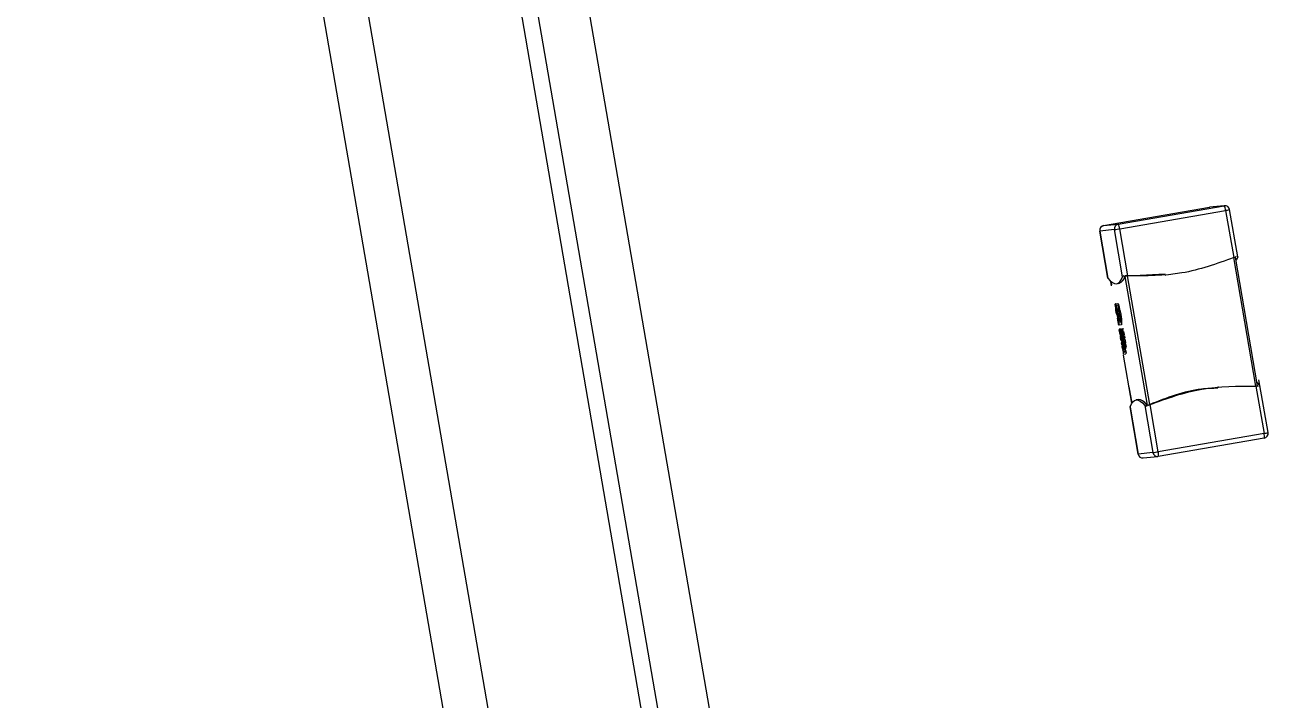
# Model space of a CAD drawing. Header units: millimetres. Extents: x 15 to 1184, y 5 to 836.
# Drawn here: x 818.12 to 823.39, y 611.46 to 614.33 of the extents above; entities that cross this region are included whole.
import ezdxf

# ---------------------------------------------------------------- set-up
doc = ezdxf.new("R2010")
doc.units = ezdxf.units.MM
doc.layers.get('0').update_dxf_attribs({"lineweight": 18})

msp = doc.modelspace()

# ---------------------------------------------------------------- linework, layer by layer
at = {"color": 7, "linetype": 'Continuous', "lineweight": 25}
for p, q in [((818.2984, 621.7617), (821.1835, 605.0091)), ((822.5282, 596.1039), (818.1156, 621.7255)), ((819.4092, 619.4911), (821.8753, 605.1717)), ((822.0893, 605.2088), (819.6258, 619.513)), ((821.3441, 607.856), (819.5112, 618.4988)), ((822.6893, 613.4758), (823.1383, 613.5537)), ((822.7515, 613.4821), (823.2006, 613.56)), ((822.7576, 613.4626), (823.2067, 613.5406)), ((823.2006, 613.56), (823.1383, 613.5537)), ((823.1383, 613.5537), (823.1397, 613.5539)), ((823.2019, 613.5602), (823.1397, 613.5539)), ((823.2067, 613.5406), (823.2412, 613.3404)), ((823.258, 613.3441), (823.2237, 613.5437)), ((822.6893, 613.4758), (822.7515, 613.4821)), ((822.6729, 613.4527), (822.7073, 613.2531)), ((822.6731, 613.4527), (822.6729, 613.4527)), ((822.7354, 613.459), (822.6731, 613.4527)), ((822.7076, 613.2524), (822.6731, 613.4527)), ((822.7699, 613.2588), (822.7354, 613.459)), ((822.7921, 613.2624), (822.7576, 613.4626)), ((823.2398, 613.3402), (823.3338, 612.7947)), ((823.3423, 612.7959), (823.2482, 613.3421)), ((822.7797, 613.2604), (822.8736, 612.7149)), ((822.7832, 613.2627), (822.7806, 613.263)), ((822.7921, 613.2624), (822.7816, 613.2631)), ((822.7832, 613.2627), (822.7908, 613.2623)), ((822.7908, 613.2623), (822.9506, 613.271)), ((822.8847, 612.7167), (822.7908, 613.2623)), ((822.9509, 613.2654), (822.9522, 613.2655)), ((822.7198, 613.2393), (822.7224, 613.2245)), ((822.7232, 613.2203), (822.7199, 613.2393)), ((822.7446, 613.2294), (822.7544, 613.2311)), ((822.7397, 613.1441), (822.7495, 613.1458)), ((822.7418, 613.113), (822.7516, 613.1147)), ((822.7431, 613.1376), (822.7529, 613.1393)), ((822.7451, 613.0987), (822.7453, 613.0987)), ((822.7453, 613.0987), (822.7501, 613.0789)), ((822.7457, 613.1211), (822.7467, 613.1135)), ((822.7458, 613.1024), (822.7501, 613.1031)), ((822.7504, 613.0834), (822.7458, 613.1024)), ((822.7469, 613.1213), (822.7566, 613.123)), ((822.7474, 613.1181), (822.7469, 613.1213)), ((822.7474, 613.1181), (822.7572, 613.1198)), ((822.7493, 613.1119), (822.7474, 613.1181)), ((822.7493, 613.1119), (822.7591, 613.1136)), ((822.7555, 613.1041), (822.7602, 613.0851)), ((822.7566, 613.123), (822.7572, 613.1198)), ((822.7572, 613.1198), (822.7591, 613.1136)), ((822.7476, 613.0837), (822.7489, 613.084)), ((822.7477, 613.0795), (822.7491, 613.0711)), ((822.7491, 613.0785), (822.749, 613.0794)), ((822.7502, 613.0721), (822.7491, 613.0785)), ((822.7501, 613.0789), (822.7504, 613.0834)), ((822.7529, 613.0744), (822.7531, 613.0733)), ((822.7531, 613.0949), (822.7628, 613.0966)), ((822.7648, 613.0549), (822.755, 613.0532)), ((822.7552, 613.0675), (822.7649, 613.0692)), ((822.7651, 613.0771), (822.7554, 613.0754)), ((822.7587, 613.0811), (822.7588, 613.0802)), ((822.7588, 613.0802), (822.7599, 613.0738)), ((822.7602, 613.0851), (822.7599, 613.0806)), ((822.7551, 613.0365), (822.7594, 613.0372)), ((822.7579, 613.0367), (822.7551, 613.0365)), ((822.7551, 613.0365), (822.757, 613.0257)), ((822.7559, 613.0339), (822.7568, 613.034)), ((822.7573, 613.0257), (822.7559, 613.0339)), ((822.7568, 613.034), (822.758, 613.0268)), ((822.757, 613.0257), (822.7573, 613.0257)), ((822.7571, 613.034), (822.758, 613.0341)), ((822.7583, 613.0269), (822.7571, 613.034)), ((822.7573, 613.0257), (822.7597, 613.0261)), ((822.7579, 613.0233), (822.7577, 613.0221)), ((822.7577, 613.0221), (822.7581, 613.0187)), ((822.7579, 613.0367), (822.7595, 613.037)), ((822.7596, 613.0264), (822.7579, 613.0367)), ((822.758, 613.0341), (822.7593, 613.0264)), ((822.758, 613.0268), (822.7583, 613.0269)), ((822.7581, 613.0187), (822.7592, 613.0144)), ((822.7583, 613.0269), (822.7592, 613.027)), ((822.7585, 613.0181), (822.7583, 613.02)), ((822.7591, 613.0154), (822.7585, 613.0181)), ((822.7587, 613.0202), (822.7593, 613.0177)), ((822.7589, 613.0143), (822.7594, 613.0118)), ((822.7592, 613.0143), (822.7589, 613.0143)), ((822.7591, 613.022), (822.7623, 613.0226)), ((822.7595, 613.0221), (822.7591, 613.022)), ((822.7591, 613.022), (822.7602, 613.0174)), ((822.7597, 613.0144), (822.7591, 613.0154)), ((822.7593, 613.0264), (822.7596, 613.0264)), ((822.7593, 613.0177), (822.7599, 613.0144)), ((822.7602, 613.0144), (822.7594, 613.0187)), ((822.7594, 613.0118), (822.7606, 613.0119)), ((822.7595, 613.0369), (822.7692, 613.0386)), ((822.7622, 613.0372), (822.7595, 613.0369)), ((822.7595, 613.0369), (822.7613, 613.0263)), ((822.7595, 613.0221), (822.7623, 613.0226)), ((822.7605, 613.0172), (822.7595, 613.0221)), ((822.7596, 613.0264), (822.7612, 613.0267)), ((822.7599, 613.0144), (822.7597, 613.0144)), ((822.7614, 613.0086), (822.76, 613.0084)), ((822.76, 613.0084), (822.7606, 613.0045)), ((822.7604, 613.0084), (822.76, 613.0084)), ((822.7602, 613.0344), (822.7627, 613.0346)), ((822.7616, 613.0264), (822.7602, 613.0344)), ((822.7609, 613.0043), (822.7604, 613.0084)), ((822.7605, 613.0172), (822.7628, 613.0176)), ((822.7606, 613.0119), (822.7638, 613.0125)), ((822.7606, 613.0045), (822.7614, 613.0003)), ((822.761, 612.9968), (822.7637, 612.9973)), ((822.761, 612.9968), (822.7613, 612.9952)), ((822.7613, 612.9968), (822.761, 612.9968)), ((822.7614, 613.0085), (822.7612, 613.0078)), ((822.7612, 613.0078), (822.7615, 613.0047)), ((822.7613, 613.0263), (822.7616, 613.0264)), ((822.7613, 612.9968), (822.7637, 612.9973)), ((822.7615, 612.9954), (822.7613, 612.9968)), ((822.7614, 613.0085), (822.7712, 613.0102)), ((822.7621, 613.0069), (822.7614, 613.0085)), ((822.7614, 613.0003), (822.7622, 612.9988)), ((822.7615, 613.0047), (822.7617, 613.002)), ((822.7615, 612.9954), (822.7635, 612.9957)), ((822.7623, 612.9929), (822.7615, 612.9954)), ((822.7617, 613.002), (822.7715, 613.0037)), ((822.762, 613.0029), (822.7618, 613.0054)), ((822.7623, 612.9996), (822.762, 613.0029)), ((822.7621, 613.0069), (822.7646, 613.0074)), ((822.7629, 613.003), (822.7621, 613.0069)), ((822.7622, 613.0372), (822.772, 613.0389)), ((822.7627, 613.0346), (822.7622, 613.0372)), ((822.7628, 613.0257), (822.7622, 613.023)), ((822.7622, 613.023), (822.763, 613.0161)), ((822.7622, 613.0052), (822.7626, 613.0032)), ((822.7622, 612.9988), (822.7623, 612.9996)), ((822.7622, 612.9988), (822.7659, 612.9994)), ((822.7626, 613.0032), (822.7631, 612.9996)), ((822.7627, 613.0346), (822.7724, 613.0363)), ((822.7628, 613.0257), (822.7725, 613.0274)), ((822.7628, 613.0209), (822.7633, 613.0229)), ((822.7634, 613.0157), (822.7628, 613.0209)), ((822.7638, 612.9976), (822.7628, 612.9918)), ((822.7629, 613.003), (822.7653, 613.0034)), ((822.7634, 612.9996), (822.7629, 613.003)), ((822.763, 613.0161), (822.7641, 613.0105)), ((822.7631, 612.9998), (822.7634, 612.9998)), ((822.7631, 612.9996), (822.7634, 612.9996)), ((822.7633, 613.0229), (822.7644, 613.0209)), ((822.7645, 613.0106), (822.7634, 613.0157)), ((822.7634, 612.9996), (822.7658, 613)), ((822.7635, 612.9909), (822.7643, 612.9948)), ((822.7638, 612.9976), (822.7662, 612.998)), ((822.7643, 612.9948), (822.7638, 612.9976)), ((822.7641, 613.0105), (822.7645, 613.0106)), ((822.7643, 613.0229), (822.7741, 613.0246)), ((822.7643, 612.9948), (822.767, 612.9953)), ((822.7644, 613.0209), (822.7657, 613.0155)), ((822.7663, 613.0109), (822.7645, 613.0106)), ((822.7647, 613.0065), (822.7745, 613.0082)), ((822.7675, 613.0068), (822.7647, 613.0065)), ((822.7647, 613.0065), (822.7666, 612.9957)), ((822.7649, 613.0382), (822.7676, 613.0384)), ((822.7655, 613.004), (822.7664, 613.004)), ((822.7669, 612.9958), (822.7655, 613.004)), ((822.7656, 613.0356), (822.767, 613.0274)), ((822.7657, 613.0155), (822.7663, 613.0108)), ((822.766, 613.0156), (822.7758, 613.0172)), ((822.7667, 613.0108), (822.766, 613.0156)), ((822.7663, 613.0108), (822.7667, 613.0108)), ((822.7664, 613.004), (822.7676, 612.9969)), ((822.7666, 612.9957), (822.7669, 612.9958)), ((822.7667, 613.0108), (822.7765, 613.0125)), ((822.7667, 613.0041), (822.7676, 613.0042)), ((822.768, 612.9969), (822.7667, 613.0041)), ((822.7669, 613.0357), (822.7681, 613.0286)), ((822.7669, 612.9958), (822.7693, 612.9962)), ((822.7672, 612.9919), (822.777, 612.9936)), ((822.7675, 613.0068), (822.7772, 613.0085)), ((822.7692, 612.9965), (822.7675, 613.0068)), ((822.7676, 613.0384), (822.7694, 613.0281)), ((822.7676, 613.0042), (822.7689, 612.9964)), ((822.7676, 612.9969), (822.768, 612.9969)), ((822.7683, 613.0198), (822.768, 613.0217)), ((822.768, 612.9969), (822.7688, 612.9971)), ((822.7689, 613.0171), (822.7683, 613.0198)), ((822.7689, 613.0237), (822.7692, 613.0238)), ((822.7695, 613.0161), (822.7689, 613.0171)), ((822.7689, 612.9964), (822.7692, 612.9965)), ((822.7691, 613.0204), (822.7699, 613.0161)), ((822.7692, 613.0386), (822.772, 613.0389)), ((822.7692, 613.0238), (822.7702, 613.0189)), ((822.7692, 612.9965), (822.779, 612.9982)), ((822.7697, 613.0161), (822.7695, 613.0161)), ((822.7698, 613.0101), (822.7701, 613.0101)), ((822.77, 613.0361), (822.7714, 613.0281)), ((822.77, 612.9922), (822.7797, 612.9939)), ((822.7701, 613.0101), (822.7707, 613.006)), ((822.7708, 612.9985), (822.7711, 612.9985)), ((822.7711, 612.9985), (822.7713, 612.9971)), ((822.7712, 613.0102), (822.7718, 613.0086)), ((822.7713, 612.9971), (822.772, 612.9946)), ((822.7715, 613.0071), (822.7718, 613.0046)), ((822.7718, 613.0086), (822.7727, 613.0047)), ((822.7718, 613.0046), (822.7721, 613.0013)), ((822.7721, 613.0013), (822.7719, 613.0005)), ((822.772, 613.0389), (822.7724, 613.0363)), ((822.772, 612.9946), (822.7726, 612.9935)), ((822.773, 613.0246), (822.7726, 613.0226)), ((822.7726, 613.0226), (822.7732, 613.0174)), ((822.7727, 613.0047), (822.7732, 613.0013)), ((822.7732, 613.0174), (822.7742, 613.0123)), ((822.7741, 612.9965), (822.7732, 612.9926)), ((822.7736, 612.9993), (822.7741, 612.9965)), ((822.7745, 613.0082), (822.7772, 613.0085)), ((822.7752, 613.0056), (822.7766, 612.9975)), ((822.7758, 613.0172), (822.7765, 613.0125)), ((822.7765, 613.0058), (822.7777, 612.9986)), ((822.777, 612.9936), (822.7797, 612.9939)), ((822.7772, 613.0085), (822.779, 612.9982)), ((822.7797, 612.9939), (822.7807, 612.9882)), ((822.7628, 612.9918), (822.7623, 612.9929)), ((822.7628, 612.9901), (822.7662, 612.9839)), ((822.7731, 612.9922), (822.7634, 612.9905)), ((822.7634, 612.9905), (822.7635, 612.9909)), ((822.7634, 612.9905), (822.7636, 612.9902)), ((822.7635, 612.9909), (822.7673, 612.9916)), ((822.7636, 612.9902), (822.7674, 612.9909)), ((822.7657, 612.9865), (822.7636, 612.9902)), ((822.7647, 612.981), (822.7691, 612.9817)), ((822.7674, 612.9812), (822.7647, 612.981)), ((822.7647, 612.981), (822.7665, 612.9702)), ((822.7654, 612.9784), (822.7664, 612.9785)), ((822.7668, 612.9702), (822.7654, 612.9784)), ((822.7657, 612.9865), (822.7681, 612.9869)), ((822.7662, 612.9839), (822.7657, 612.9865)), ((822.7662, 612.9839), (822.7686, 612.9843)), ((822.7664, 612.9785), (822.7676, 612.9713)), ((822.7665, 612.9702), (822.7668, 612.9702)), ((822.7667, 612.9785), (822.7676, 612.9786)), ((822.7679, 612.9714), (822.7667, 612.9785)), ((822.7668, 612.9702), (822.7693, 612.9706)), ((822.77, 612.9922), (822.7672, 612.9919)), ((822.7672, 612.9919), (822.7682, 612.9864)), ((822.7672, 612.9664), (822.7722, 612.9673)), ((822.7699, 612.9667), (822.7672, 612.9664)), ((822.7672, 612.9664), (822.7681, 612.9609)), ((822.7674, 612.9812), (822.7692, 612.9815)), ((822.7692, 612.9709), (822.7674, 612.9812)), ((822.7676, 612.9786), (822.7689, 612.9709)), ((822.7676, 612.9713), (822.7679, 612.9714)), ((822.7679, 612.9714), (822.7688, 612.9715)), ((822.7679, 612.9638), (822.7701, 612.9641)), ((822.7684, 612.9609), (822.7679, 612.9638)), ((822.768, 612.9894), (822.7701, 612.9896)), ((822.7685, 612.9865), (822.768, 612.9894)), ((822.7684, 612.9609), (822.7705, 612.9613)), ((822.7698, 612.955), (822.7684, 612.9609)), ((822.7685, 612.9865), (822.7706, 612.9868)), ((822.7698, 612.9805), (822.7685, 612.9865)), ((822.7689, 612.9709), (822.7692, 612.9709)), ((822.7692, 612.9709), (822.771, 612.9712)), ((822.771, 612.9785), (822.7698, 612.9805)), ((822.7709, 612.9529), (822.7698, 612.955)), ((822.7699, 612.9667), (822.7723, 612.9671)), ((822.7709, 612.961), (822.7699, 612.9667)), ((822.771, 612.9865), (822.77, 612.9922)), ((822.7701, 612.9896), (822.7706, 612.9866)), ((822.7701, 612.9641), (822.7706, 612.961)), ((822.7702, 612.9745), (822.78, 612.9762)), ((822.7743, 612.9672), (822.7702, 612.9745)), ((822.7702, 612.9745), (822.7707, 612.9717)), ((822.7702, 612.949), (822.7799, 612.9507)), ((822.7743, 612.9416), (822.7702, 612.949)), ((822.7702, 612.949), (822.7707, 612.9461)), ((822.7706, 612.9866), (822.7714, 612.9808)), ((822.7706, 612.961), (822.7713, 612.9552)), ((822.7707, 612.9717), (822.7718, 612.9698)), ((822.7707, 612.9461), (822.7718, 612.9443)), ((822.7709, 612.961), (822.7732, 612.9614)), ((822.7719, 612.9533), (822.7709, 612.961)), ((822.7713, 612.9552), (822.7709, 612.9529)), ((822.771, 612.9865), (822.7807, 612.9882)), ((822.7719, 612.9789), (822.771, 612.9865)), ((822.7714, 612.9808), (822.771, 612.9785)), ((822.7714, 612.9502), (822.7812, 612.9519)), ((822.7715, 612.9758), (822.7812, 612.9775)), ((822.7718, 612.9698), (822.7732, 612.9615)), ((822.7718, 612.9443), (822.7732, 612.9359)), ((822.7719, 612.9789), (822.7817, 612.9806)), ((822.7719, 612.9533), (822.7816, 612.955)), ((822.7739, 612.9406), (822.7722, 612.9435)), ((822.7722, 612.9435), (822.7734, 612.9367)), ((822.7739, 612.9661), (822.7723, 612.969)), ((822.7723, 612.969), (822.7734, 612.9623)), ((822.7732, 612.9615), (822.7728, 612.9593)), ((822.7728, 612.9593), (822.7733, 612.9565)), ((822.7732, 612.9926), (822.7731, 612.9922)), ((822.7731, 612.9922), (822.7733, 612.9919)), ((822.7733, 612.9919), (822.7755, 612.9882)), ((822.7733, 612.9565), (822.7748, 612.9644)), ((822.7733, 612.9565), (822.7831, 612.9582)), ((822.7734, 612.9623), (822.774, 612.9654)), ((822.7742, 612.9658), (822.7739, 612.9661)), ((822.7741, 612.9403), (822.7739, 612.9406)), ((822.774, 612.9654), (822.7742, 612.9658)), ((822.7841, 612.9689), (822.7743, 612.9672)), ((822.7748, 612.9644), (822.7743, 612.9672)), ((822.784, 612.9433), (822.7743, 612.9416)), ((822.7747, 612.9389), (822.7743, 612.9416)), ((822.7744, 612.9827), (822.7772, 612.9829)), ((822.7747, 612.9389), (822.7845, 612.9405)), ((822.7748, 612.9644), (822.7845, 612.9661)), ((822.7752, 612.9801), (822.7766, 612.9719)), ((822.7755, 612.9882), (822.7759, 612.9856)), ((822.7764, 612.9802), (822.7777, 612.9731)), ((822.7769, 612.9681), (822.7797, 612.9684)), ((822.7772, 612.9829), (822.779, 612.9726)), ((822.7796, 612.9822), (822.7782, 612.9882)), ((822.7795, 612.9567), (822.7782, 612.9626)), ((822.7792, 612.9544), (822.7807, 612.9546)), ((822.7793, 612.9799), (822.7807, 612.9802)), ((822.7807, 612.9546), (822.7795, 612.9567)), ((822.7807, 612.9802), (822.7796, 612.9822)), ((822.7797, 612.9684), (822.7807, 612.9627)), ((822.7799, 612.9507), (822.784, 612.9433)), ((822.78, 612.9762), (822.7841, 612.9689)), ((822.7807, 612.9882), (822.7817, 612.9806)), ((822.7807, 612.9627), (822.7816, 612.955)), ((822.7845, 612.9405), (822.783, 612.9326)), ((822.7845, 612.9661), (822.7831, 612.9582)), ((822.784, 612.9433), (822.7845, 612.9405)), ((822.7841, 612.9689), (822.7845, 612.9661)), ((822.7732, 612.9359), (822.7728, 612.9338)), ((822.7728, 612.9338), (822.7733, 612.9309)), ((822.7733, 612.9309), (822.7747, 612.9389)), ((822.7733, 612.9309), (822.783, 612.9326)), ((822.7734, 612.9367), (822.774, 612.9399)), ((822.809, 612.7221), (822.7739, 612.9259)), ((822.774, 612.9399), (822.7741, 612.9403)), ((822.7968, 612.7922), (822.8089, 612.722)), ((823.175, 612.7917), (823.1737, 612.7916)), ((823.3351, 612.7948), (823.3696, 612.5946)), ((823.3866, 612.5977), (823.348, 612.8216)), ((822.8366, 612.738), (822.8269, 612.7363)), ((822.8015, 612.7062), (822.8359, 612.5066)), ((822.8016, 612.7069), (822.8018, 612.7063)), ((822.8361, 612.5067), (822.8016, 612.7069)), ((822.8639, 612.7132), (822.8983, 612.513)), ((822.8754, 612.7126), (822.8777, 612.7138)), ((822.8764, 612.7127), (822.8861, 612.7169)), ((822.9206, 612.5166), (822.8861, 612.7169)), ((823.3696, 612.5946), (822.9206, 612.5166)), ((823.3703, 612.5746), (822.9213, 612.4966)), ((822.8359, 612.5066), (822.8361, 612.5067)), ((822.8983, 612.513), (822.8361, 612.5067)), ((822.8576, 612.4901), (822.9199, 612.4964)), ((822.9213, 612.4966), (822.9199, 612.4964))]:
    msp.add_line(p, q, dxfattribs=at)
for points in [[(823.258, 613.3435), (823.2523, 613.3312), (823.2511, 613.3291)], [(822.7076, 613.2524), (822.7173, 613.2417), (822.7265, 613.2342), (822.7352, 613.23), (822.7433, 613.2292), (822.7509, 613.2316), (822.7578, 613.2374), (822.7642, 613.2464), (822.7699, 613.2588)], [(823.3519, 612.7979), (823.3422, 612.8087), (823.3404, 612.8104)], [(822.8016, 612.7069), (822.8073, 612.7192), (822.8136, 612.7282), (822.8206, 612.734), (822.8282, 612.7365), (822.8363, 612.7356), (822.845, 612.7314), (822.8542, 612.7239), (822.8639, 612.7132)], [(822.8736, 612.7149), (822.8639, 612.7256), (822.8547, 612.7331), (822.8461, 612.7373), (822.8379, 612.7382), (822.8366, 612.738)]]:
    msp.add_lwpolyline(points, dxfattribs=at)
for centre, radius, start, end in [((823.204, 613.5403), 0.02, 9.773, 99.773), ((823.1663, 613.5386), 0.0405, 2.8526, 32.0087), ((823.1455, 613.9219), 0.3861, 279.1167, 281.6818), ((822.6927, 613.4561), 0.02, 99.7703, 189.7703), ((822.6928, 613.4561), 0.0199, 100.1254, 190.0223), ((822.755, 613.4625), 0.0199, 100.1254, 190.0223), ((822.7172, 613.4606), 0.0405, 2.8526, 32.0087), ((822.6161, 614.2525), 0.8024, 278.5517, 280.1605), ((822.7403, 613.2687), 0.0402, 290.4814, 348.1035), ((823.3084, 612.9758), 0.3861, 279.1167, 281.6818), ((823.3334, 612.5833), 0.0379, 346.6779, 17.2583), ((823.3669, 612.5943), 0.02, 279.7703, 9.7703), ((822.8556, 612.51), 0.02, 189.7729, 275.7834), ((822.8557, 612.5099), 0.0199, 189.5066, 275.5503), ((822.779, 613.3065), 0.8024, 278.5517, 280.1605), ((822.918, 612.5162), 0.0199, 189.5066, 275.5503), ((822.8844, 612.5054), 0.0379, 346.6779, 17.2583)]:
    msp.add_arc(centre, radius, start, end, dxfattribs=at)
for points in [[(823.2412, 613.3404), (823.1686, 613.3142), (823.0235, 613.2618), (822.8692, 613.2622), (822.7921, 613.2624)], [(823.2412, 613.3404), (823.2428, 613.341), (823.246, 613.3424), (823.2488, 613.3437), (823.2501, 613.3444)], [(822.7386, 613.1379), (822.7387, 613.1397), (822.7387, 613.1432), (822.7394, 613.1438), (822.7397, 613.1441)], [(822.7418, 613.113), (822.7419, 613.1123), (822.7422, 613.1108), (822.7427, 613.109), (822.7432, 613.1078), (822.7435, 613.1074), (822.7438, 613.1078), (822.7438, 613.1091), (822.7437, 613.111), (822.7434, 613.1124), (822.7433, 613.1132)], [(822.755, 613.0532), (822.7548, 613.0532), (822.7545, 613.0533), (822.7538, 613.0543), (822.7531, 613.0559), (822.7525, 613.0575), (822.7523, 613.0582)], [(822.8861, 612.7169), (822.9586, 612.7431), (823.1038, 612.7955), (823.258, 612.795), (823.3351, 612.7948)], [(823.3449, 612.7941), (823.3434, 612.7942), (823.3404, 612.7945), (823.3369, 612.7947), (823.3351, 612.7948)]]:
    msp.add_open_spline(points, degree=3, dxfattribs=at)
for points, knots in [([(823.2469, 613.3429), (823.2472, 613.3428), (823.248, 613.3427), (823.2481, 613.3423), (823.2482, 613.3421)], [0, 0, 0, 0, 0.000582904, 0.001653673, 0.001653673, 0.001653673, 0.001653673]), ([(823.258, 613.3435), (823.258, 613.344), (823.2579, 613.3451), (823.2557, 613.3458), (823.254, 613.346), (823.2537, 613.3461)], [0, 0, 0, 0, 0.00248869, 0.004978225, 0.005571864, 0.005571864, 0.005571864, 0.005571864]), ([(822.7768, 613.2633), (822.7752, 613.2626), (822.7721, 613.2612), (822.7703, 613.2596), (822.77, 613.2589), (822.7699, 613.2588)], [0, 0, 0, 0, 0.003691459, 0.007389672, 0.008393024, 0.008393024, 0.008393024, 0.008393024]), ([(822.7797, 613.2604), (822.7799, 613.2608), (822.7803, 613.2614), (822.7819, 613.2622), (822.783, 613.2626), (822.7832, 613.2627)], [0, 0, 0, 0, 0.001876493, 0.003753716, 0.004256958, 0.004256958, 0.004256958, 0.004256958]), ([(822.7075, 613.2531), (822.7074, 613.253), (822.7073, 613.2528), (822.7075, 613.2526), (822.7076, 613.2524)], [0, 0, 0, 0, 0.0002353221, 0.0007321008, 0.0007321008, 0.0007321008, 0.0007321008]), ([(822.7386, 613.1379), (822.7387, 613.1362), (822.7389, 613.1328), (822.7394, 613.1286), (822.7397, 613.1264)], [0, 0, 0, 0, 0.00576839, 0.0115422, 0.0115422, 0.0115422, 0.0115422]), ([(822.7397, 613.1264), (822.7396, 613.1258), (822.7394, 613.1245), (822.7395, 613.1213), (822.7399, 613.1173), (822.7404, 613.1143), (822.7407, 613.1127)], [0, 0, 0, 0, 0.00357863, 0.00684245, 0.01012522, 0.01375547, 0.01375547, 0.01375547, 0.01375547]), ([(822.7431, 613.1376), (822.7425, 613.1395), (822.7412, 613.1432), (822.7402, 613.1438), (822.7397, 613.1441)], [0, 0, 0, 0, 0.003710524, 0.007436018, 0.007436018, 0.007436018, 0.007436018]), ([(822.741, 613.1264), (822.7409, 613.1277), (822.7407, 613.1301), (822.7406, 613.1329), (822.7408, 613.1347), (822.7411, 613.135), (822.7413, 613.1351)], [0, 0, 0, 0, 0.002338131, 0.004486728, 0.006616555, 0.008902587, 0.008902587, 0.008902587, 0.008902587]), ([(822.7407, 613.1127), (822.741, 613.1107), (822.7416, 613.1078), (822.7424, 613.1045), (822.743, 613.1025), (822.7435, 613.1009), (822.7443, 613.0992), (822.7447, 613.0989), (822.7451, 613.0987)], [0, 0, 0, 0, 0.00401836, 0.00578259, 0.00746742, 0.00915225, 0.01091648, 0.01493484, 0.01493484, 0.01493484, 0.01493484]), ([(822.7446, 613.1131), (822.7443, 613.1146), (822.7438, 613.1175), (822.7428, 613.1214), (822.7419, 613.1245), (822.7413, 613.1257), (822.741, 613.1264)], [0, 0, 0, 0, 0.00357674, 0.00685954, 0.01015917, 0.01378206, 0.01378206, 0.01378206, 0.01378206]), ([(822.7413, 613.1351), (822.7416, 613.1349), (822.7421, 613.1346), (822.7429, 613.133), (822.7434, 613.1314), (822.744, 613.1294), (822.7448, 613.126), (822.7453, 613.1231), (822.7457, 613.1211)], [0, 0, 0, 0, 0.00401836, 0.00578259, 0.00746742, 0.00915225, 0.01091648, 0.01493484, 0.01493484, 0.01493484, 0.01493484]), ([(822.7433, 613.1132), (822.7432, 613.1139), (822.7429, 613.1153), (822.7424, 613.1171), (822.742, 613.1182), (822.7417, 613.1186), (822.7414, 613.1187), (822.7413, 613.1185), (822.7413, 613.1181), (822.7413, 613.1175), (822.7413, 613.1167), (822.7415, 613.1152), (822.7417, 613.1139), (822.7418, 613.113)], [0, 0, 0, 0, 0.00151989, 0.00285652, 0.00419466, 0.00571852, 0.00648052, 0.00716618, 0.0078094, 0.00845088, 0.00913159, 0.00988618, 0.01170817, 0.01170817, 0.01170817, 0.01170817]), ([(822.7469, 613.1213), (822.7463, 613.1244), (822.7452, 613.1305), (822.7438, 613.1353), (822.7431, 613.1376)], [0, 0, 0, 0, 0.00833655, 0.01672904, 0.01672904, 0.01672904, 0.01672904]), ([(822.7458, 613.1024), (822.7457, 613.1039), (822.7455, 613.1071), (822.7449, 613.1111), (822.7446, 613.1131)], [0, 0, 0, 0, 0.0053837, 0.01082514, 0.01082514, 0.01082514, 0.01082514]), ([(822.7467, 613.1135), (822.7472, 613.1126), (822.748, 613.1109), (822.7494, 613.1065), (822.7507, 613.1009), (822.7515, 613.0968), (822.7519, 613.0946)], [0, 0, 0, 0, 0.00513616, 0.00981997, 0.01450855, 0.01965772, 0.01965772, 0.01965772, 0.01965772]), ([(822.7531, 613.0949), (822.7525, 613.0979), (822.7514, 613.104), (822.75, 613.1092), (822.7493, 613.1119)], [0, 0, 0, 0, 0.00865591, 0.01742609, 0.01742609, 0.01742609, 0.01742609]), ([(822.7495, 613.1458), (822.75, 613.1455), (822.7509, 613.1449), (822.7522, 613.1412), (822.7529, 613.1393)], [0, 0, 0, 0, 0.003725494, 0.007436018, 0.007436018, 0.007436018, 0.007436018]), ([(822.7511, 613.1368), (822.7509, 613.1367), (822.7506, 613.1364), (822.7504, 613.1346), (822.7504, 613.1318), (822.7506, 613.1294), (822.7508, 613.1281)], [0, 0, 0, 0, 0.002286031, 0.004415858, 0.006564455, 0.008902587, 0.008902587, 0.008902587, 0.008902587]), ([(822.7508, 613.1281), (822.7511, 613.1274), (822.7516, 613.1262), (822.7526, 613.1231), (822.7535, 613.1192), (822.7541, 613.1163), (822.7543, 613.1148)], [0, 0, 0, 0, 0.00362288, 0.00692251, 0.01020532, 0.01378206, 0.01378206, 0.01378206, 0.01378206]), ([(822.7516, 613.1147), (822.7515, 613.1155), (822.7512, 613.1169), (822.7511, 613.1187), (822.7511, 613.1199), (822.7513, 613.1202), (822.7514, 613.1203)], [0, 0, 0, 0, 0.001523973, 0.002851481, 0.004179978, 0.005706537, 0.005706537, 0.005706537, 0.005706537]), ([(822.7529, 613.1393), (822.7536, 613.1369), (822.7549, 613.1322), (822.7561, 613.1261), (822.7566, 613.123)], [0, 0, 0, 0, 0.00839249, 0.01672904, 0.01672904, 0.01672904, 0.01672904]), ([(822.7543, 613.1148), (822.7547, 613.1128), (822.7553, 613.1087), (822.7554, 613.1056), (822.7555, 613.1041)], [0, 0, 0, 0, 0.00544144, 0.01082514, 0.01082514, 0.01082514, 0.01082514]), ([(822.7591, 613.1136), (822.7598, 613.1109), (822.7611, 613.1057), (822.7623, 613.0996), (822.7628, 613.0966)], [0, 0, 0, 0, 0.00877018, 0.01742609, 0.01742609, 0.01742609, 0.01742609]), ([(822.7476, 613.0837), (822.7475, 613.0836), (822.7474, 613.0834), (822.7474, 613.0825), (822.7475, 613.0811), (822.7476, 613.0801), (822.7477, 613.0795)], [0, 0, 0, 0, 0.001117788, 0.002120255, 0.003121339, 0.004235402, 0.004235402, 0.004235402, 0.004235402]), ([(822.749, 613.0794), (822.7488, 613.08), (822.7486, 613.0811), (822.7482, 613.0825), (822.7479, 613.0834), (822.7477, 613.0836), (822.7476, 613.0837)], [0, 0, 0, 0, 0.001220108, 0.002302321, 0.003384534, 0.004604642, 0.004604642, 0.004604642, 0.004604642]), ([(822.7491, 613.0711), (822.7496, 613.0687), (822.7506, 613.0638), (822.7517, 613.0601), (822.7523, 613.0582)], [0, 0, 0, 0, 0.0065944, 0.01325663, 0.01325663, 0.01325663, 0.01325663]), ([(822.7535, 613.062), (822.7532, 613.0621), (822.7528, 613.0624), (822.7519, 613.0645), (822.751, 613.0679), (822.7505, 613.0706), (822.7502, 613.0721)], [0, 0, 0, 0, 0.00290431, 0.00540974, 0.00790656, 0.01078856, 0.01078856, 0.01078856, 0.01078856]), ([(822.7519, 613.0946), (822.7523, 613.092), (822.7531, 613.0871), (822.7537, 613.0807), (822.7536, 613.0762), (822.7531, 613.075), (822.7529, 613.0744)], [0, 0, 0, 0, 0.00543424, 0.01019418, 0.01495449, 0.02038971, 0.02038971, 0.02038971, 0.02038971]), ([(822.7554, 613.0754), (822.7552, 613.0784), (822.7547, 613.0842), (822.7536, 613.0913), (822.7531, 613.0949)], [0, 0, 0, 0, 0.00991915, 0.01962802, 0.01962802, 0.01962802, 0.01962802]), ([(822.7531, 613.0733), (822.7533, 613.0717), (822.7537, 613.0694), (822.754, 613.0667), (822.7541, 613.0651), (822.7541, 613.0638), (822.7539, 613.0625), (822.7537, 613.0622), (822.7535, 613.062)], [0, 0, 0, 0, 0.00308775, 0.00444033, 0.0057308, 0.00702126, 0.00837384, 0.01146159, 0.01146159, 0.01146159, 0.01146159]), ([(822.755, 613.0532), (822.7553, 613.0535), (822.7557, 613.054), (822.756, 613.057), (822.7558, 613.0616), (822.7554, 613.0655), (822.7552, 613.0675)], [0, 0, 0, 0, 0.00378809, 0.00725061, 0.01073616, 0.01458708, 0.01458708, 0.01458708, 0.01458708]), ([(822.7552, 613.0675), (822.7553, 613.0685), (822.7555, 613.0705), (822.7554, 613.0737), (822.7554, 613.0754)], [0, 0, 0, 0, 0.003857814, 0.007864843, 0.007864843, 0.007864843, 0.007864843]), ([(822.7573, 613.0854), (822.7574, 613.0853), (822.7576, 613.0851), (822.758, 613.0842), (822.7584, 613.0828), (822.7586, 613.0816), (822.7587, 613.0811)], [0, 0, 0, 0, 0.001220108, 0.002302321, 0.003384534, 0.004604642, 0.004604642, 0.004604642, 0.004604642]), ([(822.7599, 613.0738), (822.7602, 613.0723), (822.7608, 613.0696), (822.7617, 613.0662), (822.7626, 613.0641), (822.763, 613.0638), (822.7632, 613.0637)], [0, 0, 0, 0, 0.002882, 0.00537882, 0.00788425, 0.01078856, 0.01078856, 0.01078856, 0.01078856]), ([(822.7628, 613.0966), (822.7634, 613.093), (822.7645, 613.0859), (822.7649, 613.08), (822.7651, 613.0771)], [0, 0, 0, 0, 0.00970888, 0.01962802, 0.01962802, 0.01962802, 0.01962802]), ([(822.7649, 613.0692), (822.7651, 613.0672), (822.7656, 613.0633), (822.7658, 613.0587), (822.7655, 613.0557), (822.765, 613.0552), (822.7648, 613.0549)], [0, 0, 0, 0, 0.00385092, 0.00733646, 0.01079899, 0.01458708, 0.01458708, 0.01458708, 0.01458708]), ([(822.7651, 613.0771), (822.7652, 613.0754), (822.7653, 613.0722), (822.765, 613.0702), (822.7649, 613.0692)], [0, 0, 0, 0, 0.004007029, 0.007864843, 0.007864843, 0.007864843, 0.007864843]), ([(822.7594, 613.0187), (822.7592, 613.0193), (822.759, 613.0205), (822.7586, 613.022), (822.7582, 613.023), (822.758, 613.0232), (822.7579, 613.0233)], [0, 0, 0, 0, 0.001385375, 0.002580466, 0.003717723, 0.004948416, 0.004948416, 0.004948416, 0.004948416]), ([(822.7583, 613.02), (822.7583, 613.0201), (822.7583, 613.0203), (822.7583, 613.0206), (822.7583, 613.0207), (822.7584, 613.0208)], [0, 0, 0, 0, 0.0001414, 0.0003127788, 0.0007643533, 0.0007643533, 0.0007643533, 0.0007643533]), ([(822.7584, 613.0208), (822.7584, 613.0207), (822.7585, 613.0206), (822.7587, 613.0204), (822.7587, 613.0202), (822.7587, 613.0202)], [0, 0, 0, 0, 0.0004452746, 0.0006112186, 0.0007454132, 0.0007454132, 0.0007454132, 0.0007454132]), ([(822.7602, 613.0174), (822.7602, 613.017), (822.7603, 613.0162), (822.7604, 613.0152), (822.7603, 613.0146), (822.7602, 613.0145), (822.7602, 613.0144)], [0, 0, 0, 0, 0.00074581, 0.001426558, 0.002147177, 0.002997972, 0.002997972, 0.002997972, 0.002997972]), ([(822.7606, 613.0119), (822.7607, 613.012), (822.7608, 613.0122), (822.7609, 613.0128), (822.7609, 613.0134), (822.7609, 613.0141), (822.7608, 613.0154), (822.7606, 613.0164), (822.7605, 613.0172)], [0, 0, 0, 0, 0.001466703, 0.002107171, 0.002713927, 0.003314365, 0.003936712, 0.00533962, 0.00533962, 0.00533962, 0.00533962]), ([(822.7617, 613.0013), (822.7616, 613.0015), (822.7615, 613.0017), (822.7613, 613.0023), (822.7611, 613.0032), (822.761, 613.0039), (822.7609, 613.0043)], [0, 0, 0, 0, 0.000692969, 0.001377557, 0.002139492, 0.003042743, 0.003042743, 0.003042743, 0.003042743]), ([(822.7613, 612.9952), (822.7614, 612.9947), (822.7616, 612.9936), (822.762, 612.9922), (822.7624, 612.991), (822.7627, 612.9904), (822.7628, 612.9901)], [0, 0, 0, 0, 0.001179769, 0.002387462, 0.003728013, 0.005279632, 0.005279632, 0.005279632, 0.005279632]), ([(822.7617, 613.002), (822.7618, 613.0019), (822.7618, 613.0017), (822.7618, 613.0015), (822.7617, 613.0014), (822.7617, 613.0014), (822.7617, 613.0013)], [0, 0, 0, 0, 0.0001793365, 0.000348087, 0.0005168371, 0.0006961722, 0.0006961722, 0.0006961722, 0.0006961722]), ([(822.7618, 613.0054), (822.7618, 613.0054), (822.7618, 613.0056), (822.7618, 613.0059), (822.7618, 613.0059), (822.7619, 613.0059)], [0, 0, 0, 0, 0.0001421511, 0.0002835315, 0.0005919789, 0.0005919789, 0.0005919789, 0.0005919789]), ([(822.7619, 613.0059), (822.7619, 613.0059), (822.7619, 613.0059), (822.762, 613.0058), (822.7621, 613.0055), (822.7622, 613.0053), (822.7622, 613.0052)], [0, 0, 0, 0, 0.0002082853, 0.0004069876, 0.0006096812, 0.0008292014, 0.0008292014, 0.0008292014, 0.0008292014]), ([(822.7643, 613.0229), (822.764, 613.0237), (822.7634, 613.0253), (822.763, 613.0255), (822.7628, 613.0257)], [0, 0, 0, 0, 0.001568365, 0.003263848, 0.003263848, 0.003263848, 0.003263848]), ([(822.766, 613.0156), (822.7657, 613.0169), (822.7652, 613.0197), (822.7646, 613.0218), (822.7643, 613.0229)], [0, 0, 0, 0, 0.003828163, 0.007513203, 0.007513203, 0.007513203, 0.007513203]), ([(822.7677, 613.025), (822.7678, 613.0249), (822.768, 613.0247), (822.7683, 613.0237), (822.7687, 613.0222), (822.769, 613.021), (822.7691, 613.0204)], [0, 0, 0, 0, 0.001230693, 0.002367951, 0.003563041, 0.004948416, 0.004948416, 0.004948416, 0.004948416]), ([(822.768, 613.0217), (822.768, 613.0218), (822.768, 613.022), (822.7681, 613.0223), (822.7681, 613.0224), (822.7681, 613.0225)], [0, 0, 0, 0, 0.0001414, 0.0003127788, 0.0007643533, 0.0007643533, 0.0007643533, 0.0007643533]), ([(822.7702, 613.0189), (822.7704, 613.0181), (822.7705, 613.0171), (822.7706, 613.0158), (822.7707, 613.0151), (822.7707, 613.0145), (822.7706, 613.0139), (822.7705, 613.0137), (822.7704, 613.0136)], [0, 0, 0, 0, 0.001402908, 0.002025255, 0.002625693, 0.003232449, 0.003872918, 0.00533962, 0.00533962, 0.00533962, 0.00533962]), ([(822.7707, 613.006), (822.7707, 613.0056), (822.7709, 613.0049), (822.7711, 613.004), (822.7713, 613.0033), (822.7714, 613.0031), (822.7714, 613.003)], [0, 0, 0, 0, 0.000903251, 0.001665186, 0.002349773, 0.003042743, 0.003042743, 0.003042743, 0.003042743]), ([(822.7714, 613.003), (822.7715, 613.003), (822.7715, 613.0031), (822.7715, 613.0032), (822.7715, 613.0034), (822.7715, 613.0036), (822.7715, 613.0037)], [0, 0, 0, 0, 0.0001793351, 0.0003480852, 0.0005168358, 0.0006961722, 0.0006961722, 0.0006961722, 0.0006961722]), ([(822.7716, 613.0076), (822.7716, 613.0076), (822.7715, 613.0076), (822.7715, 613.0073), (822.7715, 613.0071), (822.7715, 613.0071)], [0, 0, 0, 0, 0.0003084473, 0.0004498278, 0.0005919789, 0.0005919789, 0.0005919789, 0.0005919789]), ([(822.7725, 613.0274), (822.7728, 613.0272), (822.7732, 613.027), (822.7738, 613.0253), (822.7741, 613.0246)], [0, 0, 0, 0, 0.001695483, 0.003263848, 0.003263848, 0.003263848, 0.003263848]), ([(822.7741, 613.0246), (822.7744, 613.0235), (822.775, 613.0214), (822.7755, 613.0186), (822.7758, 613.0172)], [0, 0, 0, 0, 0.00368504, 0.007513203, 0.007513203, 0.007513203, 0.007513203]), ([(822.7681, 612.9609), (822.7684, 612.9594), (822.7689, 612.9566), (822.7696, 612.9543), (822.7699, 612.9531)], [0, 0, 0, 0, 0.004109846, 0.007936089, 0.007936089, 0.007936089, 0.007936089]), ([(822.7682, 612.9864), (822.7684, 612.985), (822.769, 612.9821), (822.7696, 612.9798), (822.7699, 612.9787)], [0, 0, 0, 0, 0.004109846, 0.007936089, 0.007936089, 0.007936089, 0.007936089]), ([(822.7699, 612.9787), (822.7702, 612.9779), (822.7708, 612.9762), (822.7712, 612.9759), (822.7714, 612.9758)], [0, 0, 0, 0, 0.001631929, 0.003364532, 0.003364532, 0.003364532, 0.003364532]), ([(822.7699, 612.9531), (822.7701, 612.9523), (822.7707, 612.9506), (822.7712, 612.9504), (822.7714, 612.9502)], [0, 0, 0, 0, 0.001631929, 0.003364532, 0.003364532, 0.003364532, 0.003364532]), ([(822.7714, 612.9758), (822.7716, 612.9759), (822.7719, 612.9763), (822.7719, 612.978), (822.7719, 612.9789)], [0, 0, 0, 0, 0.001651284, 0.003220987, 0.003220987, 0.003220987, 0.003220987]), ([(822.7714, 612.9502), (822.7716, 612.9504), (822.7719, 612.9508), (822.7719, 612.9525), (822.7719, 612.9533)], [0, 0, 0, 0, 0.001651284, 0.003220987, 0.003220987, 0.003220987, 0.003220987]), ([(822.7817, 612.9806), (822.7817, 612.9797), (822.7817, 612.978), (822.7814, 612.9776), (822.7812, 612.9775)], [0, 0, 0, 0, 0.001569703, 0.003220987, 0.003220987, 0.003220987, 0.003220987]), ([(822.7816, 612.955), (822.7816, 612.9542), (822.7816, 612.9525), (822.7813, 612.9521), (822.7812, 612.9519)], [0, 0, 0, 0, 0.001569703, 0.003220987, 0.003220987, 0.003220987, 0.003220987]), ([(823.174, 612.7859), (823.1508, 612.7853), (823.0509, 612.7825), (822.9569, 612.7453), (822.8847, 612.7167)], [0, 0, 0, 0, 0.0695251, 0.2993902, 0.2993902, 0.2993902, 0.2993902]), ([(823.3422, 612.7959), (823.3422, 612.7957), (823.3423, 612.7953), (823.3415, 612.7947), (823.341, 612.7944)], [0, 0, 0, 0, 0.000764263, 0.002025891, 0.002025891, 0.002025891, 0.002025891]), ([(823.3488, 612.7938), (823.3499, 612.7944), (823.3521, 612.7957), (823.3524, 612.7971), (823.352, 612.7978), (823.3519, 612.7979)], [0, 0, 0, 0, 0.002568892, 0.005142484, 0.005840718, 0.005840718, 0.005840718, 0.005840718]), ([(822.8639, 612.7132), (822.8645, 612.7127), (822.8657, 612.7118), (822.8692, 612.7112), (822.8715, 612.711), (822.8719, 612.711)], [0, 0, 0, 0, 0.003793504, 0.007588295, 0.008493179, 0.008493179, 0.008493179, 0.008493179]), ([(822.8777, 612.7138), (822.8769, 612.7139), (822.8751, 612.714), (822.874, 612.7145), (822.8737, 612.7148), (822.8736, 612.7149)], [0, 0, 0, 0, 0.001879502, 0.003757765, 0.004325407, 0.004325407, 0.004325407, 0.004325407]), ([(822.8777, 612.7138), (822.8782, 612.714), (822.8793, 612.7145), (822.881, 612.7152), (822.8829, 612.716), (822.8841, 612.7165), (822.8847, 612.7167)], [0, 0, 0, 0, 0.001896902, 0.003794919, 0.005692935, 0.007590951, 0.007590951, 0.007590951, 0.007590951])]:
    msp.add_open_spline(points, degree=3, knots=knots, dxfattribs=at)

doc.saveas('drawing.dxf')
